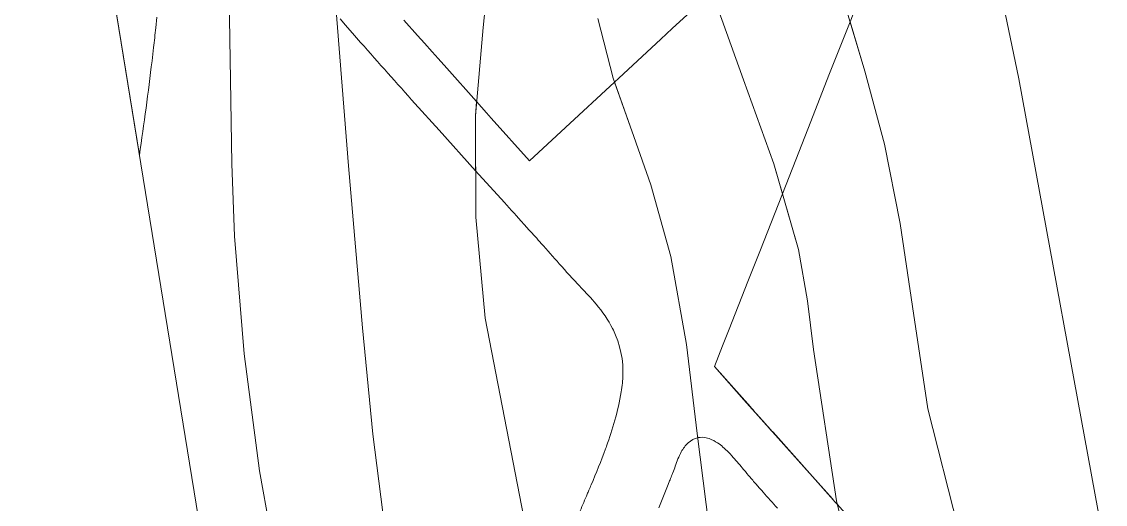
# Model space of a CAD drawing. Header units: millimetres. Extents: x -20794 to 71174, y -103753 to 30644.
# Drawn here: x -20794 to 60585, y -51579 to -15336 of the extents above; entities that cross this region are included whole.
import ezdxf

# ---------------------------------------------------------------- set-up
doc = ezdxf.new("R2010")
doc.units = ezdxf.units.MM
doc.header["$MEASUREMENT"] = 0
doc.layers.add('Местность - Рельеф_Ном._пера__1', color=7, linetype='Continuous', lineweight=13)

msp = doc.modelspace()

# ---------------------------------------------------------------- linework, layer by layer
at = {"layer": 'Местность - Рельеф_Ном._пера__1', "color": 7, "linetype": 'Continuous', "lineweight": 13}
for p, q in [((2308, -8257), (2929, -15785)), ((14247, -11979), (13857, -15779)), ((-5231, -12735), (-5116, -19713)), ((31151, -13425), (33416, -19708)), ((31151, -13425), (33416, -19708)), ((40891, -13592), (42528, -19042)), ((22470, -15096), (23632, -19570)), ((41415, -15336), (42528, -19042)), ((2929, -15785), (3753, -26173)), ((13857, -15779), (13280, -22416)), ((42528, -19042), (43993, -24535)), ((42528, -19042), (43993, -24535)), ((-5116, -19713), (-5019, -26014)), ((23632, -19570), (25167, -23956)), ((23737, -19869), (25167, -23956)), ((33416, -19708), (35695, -26011)), ((33416, -19708), (35695, -26011)), ((13373, -21342), (13280, -22416)), ((13280, -22416), (13310, -30015)), ((13296, -26530), (13280, -22416)), ((25167, -23956), (26455, -27582)), ((25167, -23956), (26455, -27582)), ((43993, -24535), (45185, -30481)), ((43993, -24535), (45185, -30481)), ((-5019, -26014), (-4803, -31453)), ((35695, -26011), (37531, -32439)), ((36337, -28258), (35695, -26011)), ((3753, -26173), (4789, -38326)), ((26455, -27582), (27952, -32967)), ((26455, -27582), (27952, -32967)), ((37531, -32439), (36337, -28258)), ((13310, -30015), (14025, -37589)), ((45185, -30481), (46099, -36730)), ((45185, -30481), (46099, -36730)), ((-4803, -31453), (-4076, -40283)), ((37531, -32439), (38220, -36304)), ((37531, -32439), (38220, -36304)), ((27952, -32967), (29124, -39571)), ((27952, -32967), (29124, -39571)), ((38220, -36304), (38659, -39954)), ((38220, -36304), (38659, -39954)), ((46099, -36730), (47258, -44404)), ((46099, -36730), (47258, -44404)), ((14025, -37589), (16928, -52563)), ((4789, -38326), (5585, -46317)), ((29124, -39571), (29943, -46255)), ((29943, -46255), (29124, -39571)), ((-4076, -40283), (-2932, -49070)), ((38659, -39954), (40389, -51317)), ((38659, -39954), (40389, -51317)), ((47258, -44404), (49708, -54053)), ((47258, -44404), (49708, -54053)), ((5585, -46317), (6608, -54276)), ((29943, -46255), (30961, -54302)), ((29984, -46578), (29943, -46255)), ((-2932, -49070), (-593, -62119)), ((40389, -51317), (41963, -57784)), ((40453, -51579), (40389, -51317))]:
    msp.add_line(p, q, dxfattribs=at)
at = {"layer": 'Местность - Рельеф_Ном._пера__1', "color": 7, "linetype": 'Continuous', "lineweight": 13, "flags": 128}
for points in [[(60585, -54982), (54097, -19639), (50907, -4341), (47906, -5102), (45451, -5764), (44510, -6018), (44497, -5940), (41720, 11235), (39857, 22762), (39154, 29604), (27977, 29798), (19148, 29951), (9528, 30118), (-9, 30283), (-8586, 30432), (-17456, 30586), (-20794, 30644), (-17657, 9737), (789, -103753)], [(60585, -54982), (54097, -19639), (50907, -4341), (47906, -5102), (45451, -5764), (45637, -5730), (43619, -9727), (43197, -10801), (41916, -14061), (41415, -15336), (39882, -19235), (38240, -23416), (37334, -25720), (36337, -28258), (34631, -32599), (33746, -34850), (32346, -38414), (31848, -39680), (31235, -41241), (33447, -43722), (40090, -51172), (40257, -51359), (40453, -51579), (44777, -56428)], [(30549, -13541), (28067, -15849), (27196, -16658), (24052, -19576), (23737, -19869), (20048, -23293), (17349, -25798), (14468, -22570), (14123, -22184), (13373, -21342), (11126, -18824), (10489, -18111), (10030, -17596), (9457, -16955), (8938, -16375), (7911, -15227)], [(40453, -51579), (40253, -51355), (40167, -51258), (35633, -46173), (35477, -45998), (35288, -45786), (35195, -45682), (35034, -45502), (34872, -45320), (34766, -45201), (34684, -45109), (34521, -44926), (34458, -44855), (34344, -44727), (34301, -44680), (34217, -44585), (34132, -44489), (34090, -44443), (34009, -44352), (33930, -44263), (31235, -41241), (31848, -39680), (32346, -38414), (33746, -34850), (34631, -32599), (36337, -28258), (37334, -25720), (38240, -23416), (39882, -19235), (41415, -15336)]]:
    msp.add_lwpolyline(points, dxfattribs=at)
for points in [[(-17657, 9737), (-11953, -25356, 0.007533), (-11005, -18274, 0.001048), (-10890, -17287, 0.001582), (-10724, -15796), (-10639, -14989, -0.002301)], [(3111, -15132), (3512, -15589), (3684, -15785), (4053, -16205), (4660, -16894, 0.002309), (8743, -21480), (10554, -23491), (13296, -26530), (15455, -28919), (15996, -29517), (16179, -29720), (16365, -29926), (16512, -30088), (17146, -30788), (17304, -30964, -0.00114), (18225, -31990, -0.001685), (19576, -33514, 0.010048), (21138, -35228), (21172, -35264, -0.016043), (22348, -36550, -0.057015), (23581, -38386, -0.018427), (23805, -38872, -0.127015), (24320, -42469, -0.009345), (24224, -43141, -0.030063), (23747, -45271, -0.019225), (23125, -47222, -0.001976), (23053, -47420, -0.010221), (21974, -50117, -0.001532), (21803, -50518, -0.00111), (21677, -50807, 0.001668), (21152, -52065, 0.001285)], [(27054, -51841, -0.001422), (27864, -49827, 0.004439), (28016, -49451, 0.002893), (28112, -49205, 0.005612), (28288, -48724, -0.04228), (28735, -47641, -0.084705), (29262, -46960, -0.128422), (29984, -46578, -0.004081), (30010, -46572, -0.090379), (30607, -46577, -0.06932), (31043, -46724, -0.04104), (31579, -47047, -0.032489), (31961, -47363, -0.004645), (32151, -47546, -0.01249), (32647, -48056, -0.02089), (33417, -48962), (33437, -48986, 0.002284), (33908, -49543), (33963, -49607, 0.00136), (34246, -49936), (34274, -49969, 0.001033), (34490, -50217, 0.001867), (34883, -50665, 0.005043), (35963, -51859, 0.002356)]]:
    msp.add_lwpolyline(points, format="xyb", dxfattribs=at)

doc.saveas('drawing.dxf')
